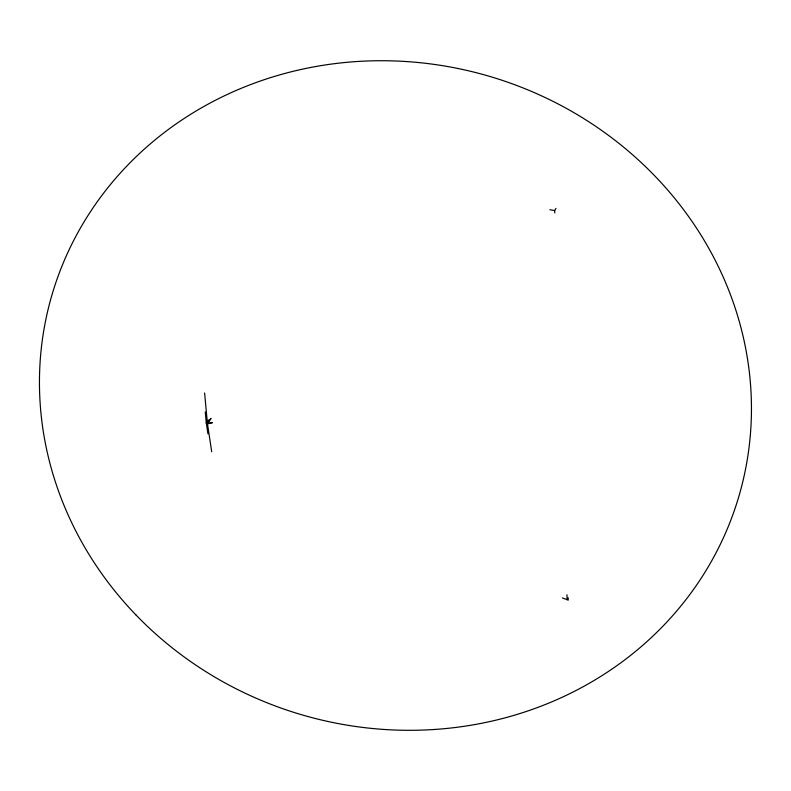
<?xml version="1.0" encoding="UTF-8"?>
<svg xmlns="http://www.w3.org/2000/svg" width="791" height="791" viewBox="0 0 791 791"><rect width="100%" height="100%" fill="white"/><g stroke="black" fill="none" stroke-linecap="round" stroke-linejoin="round"><path stroke-width="1.19" d="M554.768 212.947L554.669 210.544L556.014 208.379M208.359 419.932L206.283 422.908L207.944 433.814M205.274 411.973L206.283 422.908L207.41 423.422L210.881 418.449M211.701 451.72L207.479 423.838L206.283 422.908L207.45 423.462L210.92 418.479M207.479 423.838L212.295 422.849M207.45 423.462L212.275 422.463M549.874 209.753L554.669 210.544M562.431 597.956L568.245 600.122L568.175 597.699M204.612 392.989L207.41 423.422M566.949 594.743L567.088 599.598M135.825 614.805A357.918 332.734 16.3 0 0 736.213 504.945A357.918 332.734 16.3 0 0 314.314 66.79A357.918 332.734 16.3 0 0 135.825 614.805"/></g></svg>
